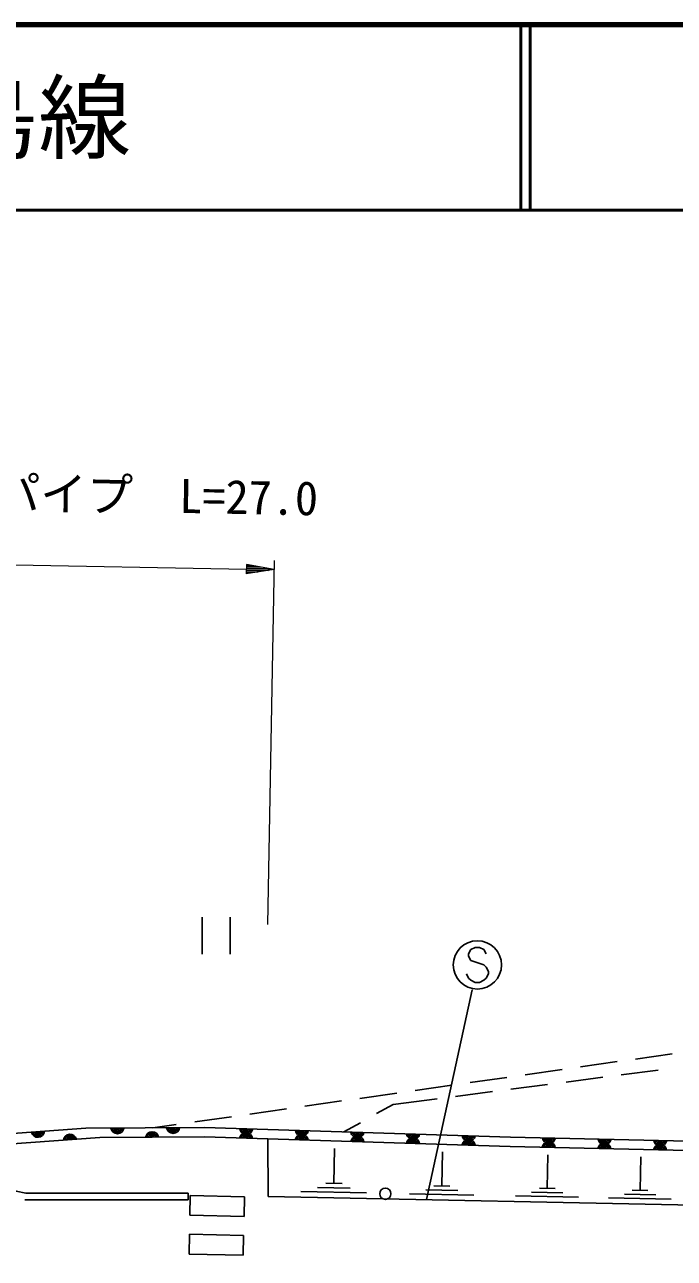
# Model space of a CAD drawing. Units: millimetres, scale not verified. Extents: x 40000 to 680000, y 20000 to 380000.
# Drawn here: x 271007 to 306022, y 313519 to 380000 of the extents above; entities that cross this region are included whole.
import ezdxf
from ezdxf.enums import TextEntityAlignment as Align

# ---------------------------------------------------------------- set-up
doc = ezdxf.new("R2010")
doc.units = ezdxf.units.MM
doc.header["$LTSCALE"] = 1000
for name, color, linetype, lineweight in [('M-BGD', 7, 'Continuous', 25), ('M-STR-HTXT', 7, 'Continuous', 13), ('M-STR-STRC', 7, 'Continuous', 25), ('M-STR-STRD', 7, 'Continuous', 25), ('M-TTL', 2, 'Continuous', 140), ('M-TTL-LINE', 7, 'Continuous', 50)]:
    doc.layers.add(name, color=color, linetype=linetype, lineweight=lineweight)
doc.layers.add('M-TTL-TXT', color=7, linetype='Continuous')
doc.styles.add('ＭＳ ゴシック', font='')
doc.styles.get('ＭＳ ゴシック').set_extended_font_data('MS Gothic')

msp = doc.modelspace()

# ---------------------------------------------------------------- linework, layer by layer
at = {"layer": 'M-BGD'}
for p, q in [((280582, 331905), (280582, 329905)), ((282082, 331905), (282082, 329905)), ((305909, 324543), (303929, 324260)), ((302939, 324119), (300960, 323836)), ((297000, 323271), (295020, 322988)), ((299970, 323695), (297990, 323412)), ((300186, 323017), (302169, 323274)), ((303161, 323402), (305144, 323659)), ((294030, 322847), (292050, 322564)), ((294235, 322248), (296219, 322505)), ((297210, 322633), (299194, 322889)), ((288090, 321999), (286110, 321716)), ((291060, 322423), (289080, 322140)), ((289974, 321315), (290864, 321812)), ((290864, 321812), (293243, 322120)), ((282150, 321151), (280170, 320868)), ((285120, 321575), (283140, 321292)), ((279180, 320727), (277911, 320546)), ((288210, 320330), (289101, 320828)), ((284121, 319953), (284124, 316859)), ((287674, 317556), (287714, 319442)), ((293492, 317422), (293530, 319263)), ((299175, 317295), (299213, 319104)), ((304177, 317188), (304215, 318988)), ((289433, 317047), (285896, 317122)), ((288554, 317302), (286785, 317339)), ((288116, 317547), (287232, 317565)), ((294350, 317174), (292624, 317210)), ((293923, 317413), (293060, 317431)), ((299599, 317286), (298751, 317304)), ((304599, 317179), (303755, 317197)), ((279912, 315840), (279935, 316897)), ((279935, 316897), (282854, 316832)), ((282831, 315775), (282854, 316832)), ((295208, 316926), (291756, 316998)), ((300861, 316807), (297469, 316878)), ((300018, 317051), (298322, 317087)), ((305856, 316702), (302480, 316773)), ((305017, 316945), (303328, 316980)), ((279912, 315840), (282831, 315775)), ((279865, 313749), (279889, 314817)), ((279889, 314817), (282808, 314751)), ((282784, 313684), (282808, 314751)), ((279865, 313749), (282784, 313684))]:
    msp.add_line(p, q, dxfattribs=at)
for points in [[(255001, 345136), (269132, 320159), (274311, 320525), (280702, 320561), (297185, 320055), (316336, 319612)], [(316336, 319108), (297170, 319551), (280705, 320058), (275052, 320026), (268846, 319587), (254539, 344875)], [(284124, 316859), (308862, 316339), (386883, 313519)]]:
    msp.add_lwpolyline(points, dxfattribs=at)
for centre, radius, start, end in [((276006, 320589), 354, 189.11929, 351.52447), ((276006, 320589), 283, 191.34333, 349.30043), ((276006, 320589), 212, 195.08966, 345.55411), ((276006, 320589), 142, 202.80139, 337.84238), ((276006, 320589), 100, 213.11905, 327.52471), ((276006, 320589), 100, 213.11905, 327.52471), ((279006, 320606), 354, 189.11929, 351.52447), ((279006, 320606), 283, 191.34333, 349.30043), ((279006, 320606), 212, 195.08966, 345.55411), ((279006, 320606), 142, 202.80139, 337.84238), ((279006, 320606), 100, 213.11905, 327.52471), ((279006, 320606), 100, 213.11905, 327.52471), ((282948, 320546), 354, 187.03659, 349.44177), ((282948, 320546), 283, 189.26063, 347.21773), ((282948, 320546), 212, 193.00695, 343.4714), ((282948, 320546), 142, 200.71868, 335.75967), ((282948, 320546), 100, 211.03635, 325.44201), ((282948, 320546), 100, 211.03635, 325.44201), ((271718, 320396), 354, 192.83903, 355.24421), ((271718, 320396), 283, 195.06307, 353.02017), ((271718, 320396), 212, 198.8094, 349.27384), ((271718, 320396), 142, 206.52113, 341.56211), ((271718, 320396), 100, 216.83879, 331.24445), ((271718, 320396), 100, 216.83879, 331.24445), ((273449, 319858), 354, 12.83903, 175.24421), ((273449, 319858), 283, 15.06307, 173.02017), ((273449, 319858), 212, 18.8094, 169.27384), ((273449, 319858), 142, 26.52113, 161.56211), ((273449, 319858), 100, 36.83879, 151.24445), ((273449, 319858), 100, 36.83879, 151.24445), ((277878, 319988), 354, 9.11929, 171.52447), ((277878, 319988), 283, 11.34333, 169.30043), ((277878, 319988), 212, 15.08966, 165.55411), ((277878, 319988), 142, 22.80139, 157.84238), ((277878, 319988), 100, 33.11905, 147.52471), ((277878, 319988), 100, 33.11905, 147.52471), ((282938, 319935), 354, 7.03659, 169.44177), ((282938, 319935), 283, 9.26063, 167.21773), ((282938, 319935), 212, 13.00695, 163.4714), ((282938, 319935), 142, 20.71868, 155.75967), ((282938, 319935), 100, 31.03635, 145.44201), ((282938, 319935), 100, 31.03635, 145.44201), ((285937, 319843), 354, 7.03659, 169.44177), ((285947, 320454), 354, 187.03659, 349.44177), ((285937, 319843), 283, 9.26063, 167.21773), ((285947, 320454), 283, 189.26063, 347.21773), ((285937, 319843), 212, 13.00695, 163.4714), ((285947, 320454), 212, 193.00695, 343.4714), ((285937, 319843), 142, 20.71868, 155.75967), ((285947, 320454), 142, 200.71868, 335.75967), ((285937, 319843), 100, 31.03635, 145.44201), ((285937, 319843), 100, 31.03635, 145.44201), ((285947, 320454), 100, 211.03635, 325.44201), ((285947, 320454), 100, 211.03635, 325.44201), ((288936, 319750), 354, 7.03659, 169.44177), ((288945, 320362), 354, 187.03659, 349.44177), ((288936, 319750), 283, 9.26063, 167.21773), ((288945, 320362), 283, 189.26063, 347.21773), ((288936, 319750), 212, 13.00695, 163.4714), ((288945, 320362), 212, 193.00695, 343.4714), ((288936, 319750), 142, 20.71868, 155.75967), ((288945, 320362), 142, 200.71868, 335.75967), ((288936, 319750), 100, 31.03635, 145.44201), ((288936, 319750), 100, 31.03635, 145.44201), ((288945, 320362), 100, 211.03635, 325.44201), ((288945, 320362), 100, 211.03635, 325.44201), ((291934, 319658), 354, 7.03659, 169.44177), ((291944, 320270), 354, 187.03659, 349.44177), ((291934, 319658), 283, 9.26063, 167.21773), ((291944, 320270), 283, 189.26063, 347.21773), ((291934, 319658), 212, 13.00695, 163.4714), ((291944, 320270), 212, 193.00695, 343.4714), ((291934, 319658), 142, 20.71868, 155.75967), ((291944, 320270), 142, 200.71868, 335.75967), ((291944, 320270), 100, 211.03635, 325.44201), ((291944, 320270), 100, 211.03635, 325.44201), ((294933, 319566), 354, 7.03659, 169.44177), ((294942, 320178), 354, 187.03659, 349.44177), ((294933, 319566), 283, 9.26063, 167.21773), ((294942, 320178), 283, 189.26063, 347.21773), ((294933, 319566), 212, 13.00695, 163.4714), ((294942, 320178), 212, 193.00695, 343.4714), ((294942, 320178), 142, 200.71868, 335.75967), ((294942, 320178), 100, 211.03635, 325.44201), ((294942, 320178), 100, 211.03635, 325.44201), ((299253, 319449), 354, 7.47316, 169.87834), ((299264, 320061), 354, 187.47316, 349.87834), ((299264, 320061), 283, 189.6972, 347.6543), ((299264, 320061), 212, 193.44352, 343.90797), ((299264, 320061), 142, 201.15525, 336.19624), ((299264, 320061), 100, 211.47291, 325.87858), ((299264, 320061), 100, 211.47291, 325.87858), ((302263, 319991), 354, 187.47316, 349.87834), ((302263, 319991), 283, 189.6972, 347.6543), ((302263, 319991), 212, 193.44352, 343.90797), ((302263, 319991), 142, 201.15525, 336.19624), ((302263, 319991), 100, 211.47291, 325.87858), ((302263, 319991), 100, 211.47291, 325.87858), ((305262, 319922), 354, 187.47316, 349.87834), ((305262, 319922), 283, 189.6972, 347.6543), ((305262, 319922), 212, 193.44352, 343.90797), ((305262, 319922), 142, 201.15525, 336.19624), ((305262, 319922), 100, 211.47291, 325.87858), ((305262, 319922), 100, 211.47291, 325.87858), ((291934, 319658), 100, 31.03635, 145.44201), ((291934, 319658), 100, 31.03635, 145.44201), ((294933, 319566), 142, 20.71868, 155.75967), ((294933, 319566), 100, 31.03635, 145.44201), ((294933, 319566), 100, 31.03635, 145.44201), ((299253, 319449), 283, 9.6972, 167.6543), ((299253, 319449), 212, 13.44352, 163.90797), ((299253, 319449), 142, 21.15525, 156.19624), ((299253, 319449), 100, 31.47291, 145.87858), ((299253, 319449), 100, 31.47291, 145.87858), ((302253, 319380), 354, 7.47316, 169.87834), ((302253, 319380), 283, 9.6972, 167.6543), ((302253, 319380), 212, 13.44352, 163.90797), ((302253, 319380), 142, 21.15525, 156.19624), ((302253, 319380), 100, 31.47291, 145.87858), ((302253, 319380), 100, 31.47291, 145.87858), ((305252, 319310), 354, 7.47316, 169.87834), ((305252, 319310), 283, 9.6972, 167.6543), ((305252, 319310), 212, 13.44352, 163.90797), ((305252, 319310), 142, 21.15525, 156.19624), ((305252, 319310), 100, 31.47291, 145.87858), ((305252, 319310), 100, 31.47291, 145.87858)]:
    msp.add_arc(centre, radius, start, end, dxfattribs=at)
at = {"layer": 'M-STR-HTXT'}
for p, q in [((284109, 331510), (284465, 351132)), ((264382, 350996), (282956, 350659)), ((282960, 350909), (282951, 350410)), ((284456, 350632), (282951, 350410)), ((283252, 350454), (282952, 350460)), ((282953, 350509), (283553, 350499)), ((283854, 350543), (282954, 350559)), ((282955, 350609), (284155, 350588)), ((284456, 350632), (282956, 350659)), ((282957, 350709), (284157, 350688)), ((283858, 350743), (282958, 350759)), ((283259, 350854), (282959, 350859)), ((282959, 350809), (283558, 350799)), ((284456, 350632), (282960, 350909))]:
    msp.add_line(p, q, dxfattribs=at)
at = {"layer": 'M-STR-STRC'}
for p, q in [((295053, 330157), (294934, 329920)), ((294934, 329920), (294934, 329802)), ((294934, 329802), (295053, 329566)), ((295289, 330275), (295053, 330157)), ((295525, 330275), (295289, 330275)), ((295762, 330157), (295525, 330275)), ((295880, 329920), (295762, 330157)), ((295053, 329566), (295762, 329330)), ((295762, 329330), (295880, 329211)), ((295880, 329211), (295998, 328975)), ((294934, 328620), (294816, 328857)), ((295053, 328502), (294934, 328620)), ((295289, 328384), (295053, 328502)), ((295762, 328502), (295525, 328384)), ((295880, 328620), (295762, 328502)), ((295998, 328857), (295880, 328620)), ((295998, 328975), (295998, 328857)), ((292658, 316694), (295124, 327992)), ((295525, 328384), (295289, 328384))]:
    msp.add_line(p, q, dxfattribs=at)
for centre, radius in [((295407, 329330), 1300), ((290446, 316998), 305)]:
    msp.add_circle(centre, radius, dxfattribs=at)
at = {"layer": 'M-STR-STRD'}
for p, q in [((279827, 316679), (271007, 316679)), ((279827, 317023), (271074, 317023)), ((279827, 317023), (279827, 316679))]:
    msp.add_line(p, q, dxfattribs=at)
msp.add_arc((272931, 326464), 9622, 208.56766, 258.87386, dxfattribs=at)
at = {"layer": 'M-TTL'}
msp.add_line((680000, 380000), (40000, 380000), dxfattribs=at)
at = {"layer": 'M-TTL-LINE'}
for p, q in [((297750, 380000), (297750, 370000)), ((298250, 380000), (298250, 370000)), ((40000, 370000), (680000, 370000))]:
    msp.add_line(p, q, dxfattribs=at)

# ---------------------------------------------------------------- texts
at = {"layer": 'M-STR-HTXT', "style": 'ＭＳ ゴシック'}
msp.add_text('ガードパイプ  L=27.0', height=1833, rotation=358.963, dxfattribs=at).set_placement((274308, 353232), align=Align.BOTTOM_CENTER)
at = {"layer": 'M-TTL-TXT', "style": 'ＭＳ ゴシック'}
msp.add_text('一般県道\u3000大海秋穂二島線', height=3666, dxfattribs=at).set_placement((216734, 375000), align=Align.MIDDLE_LEFT)

doc.saveas('drawing.dxf')
